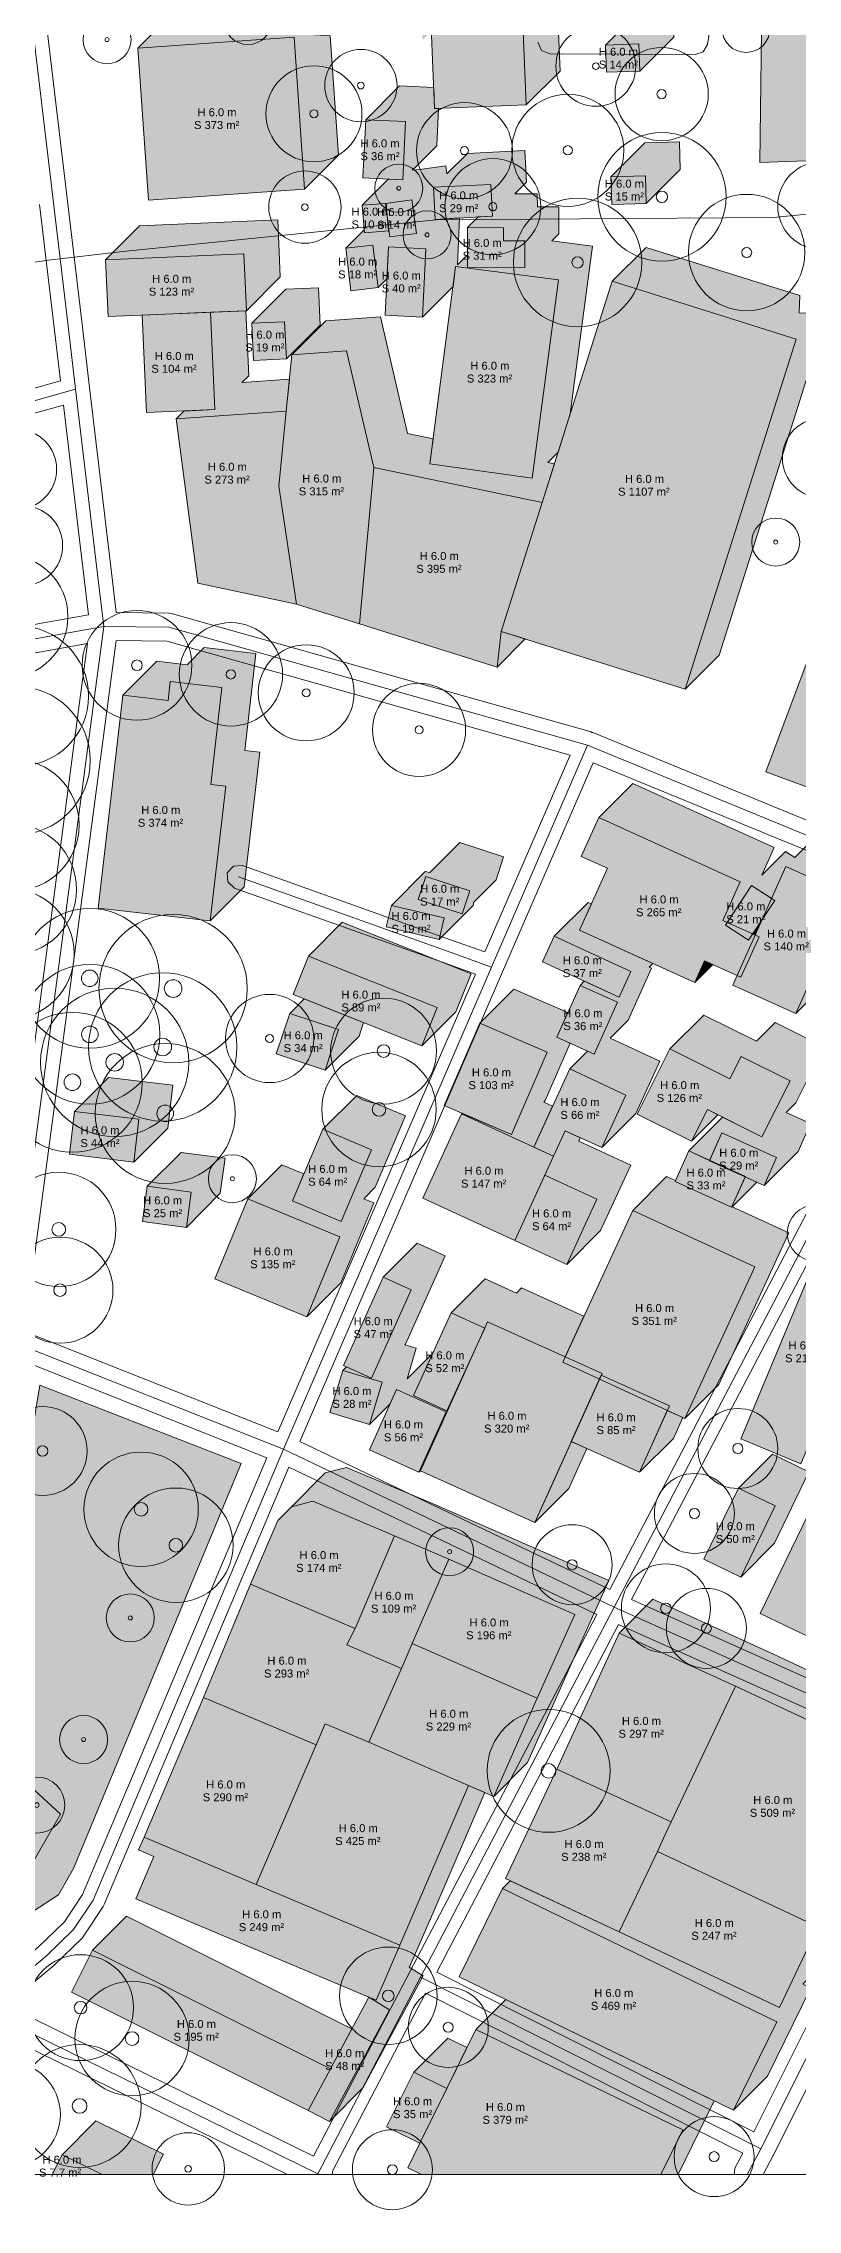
# Model space of a CAD drawing. Header units: metres. Extents: x -4 to 969, y -5 to 964.
# Drawn here: x 506.8 to 601.1, y -4.4 to 266.4 of the extents above; entities that cross this region are included whole.
import ezdxf

# ---------------------------------------------------------------- set-up
doc = ezdxf.new("R2010")
doc.units = ezdxf.units.M
doc.header["$MEASUREMENT"] = 0
for name, color, linetype, lineweight, true_color in [('TPX_BUILDING_AREAS_TEXT', 7, 'CONTINUOUS', 0, 0x000000), ('TPX_BUILDING_HEIGHTS_TEXT', 7, 'CONTINUOUS', 0, 0x000000), ('TPX_BUILDINGS', 7, 'CONTINUOUS', 0, 0x000000), ('TPX_BUILDINGS_HATCH', 7, 'CONTINUOUS', 0, 0xf0f0f0), ('TPX_BUILDINGS_SHADOWS_HATCH', 7, 'CONTINUOUS', 0, 0x000000), ('TPX_BUILDINGS_SHADOWS_OUTLINES', 7, 'CONTINUOUS', 0, 0x000000), ('TPX_CONTOUR_LINES_5M', 7, 'CONTINUOUS', 0, 0x969696), ('TPX_FRAME_PROJECT', 7, 'CONTINUOUS', 0, 0x000000), ('TPX_ROADS_AXES', 7, 'CONTINUOUS', 0, 0x323232), ('TPX_ROADS_CONTOURS', 7, 'CONTINUOUS', 0, 0x646464), ('TPX_VEGETATION_GREEN_SPACES', 7, 'CONTINUOUS', 0, 0x58ba48), ('TPX_VEGETATION_GREEN_SPACES_HATCH', 7, 'CONTINUOUS', 0, 0x58ba48), ('TPX_VEGETATION_TREES_INDIVIDUAL', 7, 'CONTINUOUS', 0, 0x136734), ('TPX_WATERWAYS', 7, 'CONTINUOUS', 0, 0x7aafdf)]:
    doc.layers.add(name, color=color, linetype=linetype, lineweight=lineweight, true_color=true_color)
doc.styles.add('TPX_TEXTE', font='arial.ttf')

# ---------------------------------------------------------------- blocks, each defined once
blk = doc.blocks.new('TREETR007_CR080')
at = {"layer": 'TPX_VEGETATION_TREES_INDIVIDUAL'}
for radius in [8.03, 0.708]:
    blk.add_circle((0, 0, 0.04), radius, dxfattribs=at)
blk = doc.blocks.new('TREETR011_CR093')
at = {"layer": 'TPX_VEGETATION_TREES_INDIVIDUAL'}
for radius in [9.27, 1.1]:
    blk.add_circle((0, 0, 0.04), radius, dxfattribs=at)
blk = doc.blocks.new('TREETR010_CR082')
at = {"layer": 'TPX_VEGETATION_TREES_INDIVIDUAL'}
for radius in [8.21, 0.978]:
    blk.add_circle((0, 0, 0.04), radius, dxfattribs=at)
blk = doc.blocks.new('TREETR007_CR056')
at = {"layer": 'TPX_VEGETATION_TREES_INDIVIDUAL'}
for radius in [5.56, 0.662]:
    blk.add_circle((0, 0, 0.04), radius, dxfattribs=at)
blk = doc.blocks.new('TREETR003_CR030')
at = {"layer": 'TPX_VEGETATION_TREES_INDIVIDUAL'}
for radius in [3, 0.25]:
    blk.add_circle((0, 0, 0.04), radius, dxfattribs=at)
blk = doc.blocks.new('TREETR006_CR058')
at = {"layer": 'TPX_VEGETATION_TREES_INDIVIDUAL'}
for radius in [5.83, 0.583]:
    blk.add_circle((0, 0, 0.04), radius, dxfattribs=at)
blk = doc.blocks.new('TREETR005_CR060')
at = {"layer": 'TPX_VEGETATION_TREES_INDIVIDUAL'}
for radius in [6, 0.5]:
    blk.add_circle((0, 0, 0.04), radius, dxfattribs=at)
blk = doc.blocks.new('TREETR006_CR073')
at = {"layer": 'TPX_VEGETATION_TREES_INDIVIDUAL'}
for radius in [7.28, 0.625]:
    blk.add_circle((0, 0, 0.04), radius, dxfattribs=at)
blk = doc.blocks.new('TREETR007_CR061')
at = {"layer": 'TPX_VEGETATION_TREES_INDIVIDUAL'}
for radius in [6.09, 0.725]:
    blk.add_circle((0, 0, 0.04), radius, dxfattribs=at)
blk = doc.blocks.new('TREETR003_CR035')
at = {"layer": 'TPX_VEGETATION_TREES_INDIVIDUAL'}
for radius in [3.5, 0.292]:
    blk.add_circle((0, 0, 0.04), radius, dxfattribs=at)
blk = doc.blocks.new('TREETR006_CR050')
at = {"layer": 'TPX_VEGETATION_TREES_INDIVIDUAL'}
for radius in [5, 0.625]:
    blk.add_circle((0, 0, 0.04), radius, dxfattribs=at)
blk = doc.blocks.new('TREETR005_CR058')
at = {"layer": 'TPX_VEGETATION_TREES_INDIVIDUAL'}
for radius in [5.82, 0.5]:
    blk.add_circle((0, 0, 0.04), radius, dxfattribs=at)
blk = doc.blocks.new('TREETR008_CR066')
at = {"layer": 'TPX_VEGETATION_TREES_INDIVIDUAL'}
for radius in [6.62, 0.788]:
    blk.add_circle((0, 0, 0.04), radius, dxfattribs=at)
blk = doc.blocks.new('TREETR006_CR070')
at = {"layer": 'TPX_VEGETATION_TREES_INDIVIDUAL'}
for radius in [7, 0.583]:
    blk.add_circle((0, 0, 0.04), radius, dxfattribs=at)
blk = doc.blocks.new('TREETR006_CR065')
at = {"layer": 'TPX_VEGETATION_TREES_INDIVIDUAL'}
for radius in [6.46, 0.583]:
    blk.add_circle((0, 0, 0.04), radius, dxfattribs=at)
blk = doc.blocks.new('TREETR007_CR069')
at = {"layer": 'TPX_VEGETATION_TREES_INDIVIDUAL'}
for radius in [6.86, 0.667]:
    blk.add_circle((0, 0, 0.04), radius, dxfattribs=at)
blk = doc.blocks.new('TREETR009_CR077')
at = {"layer": 'TPX_VEGETATION_TREES_INDIVIDUAL'}
for radius in [7.68, 0.914]:
    blk.add_circle((0, 0, 0.04), radius, dxfattribs=at)
blk = doc.blocks.new('TREETR010_CR087')
at = {"layer": 'TPX_VEGETATION_TREES_INDIVIDUAL'}
for radius in [8.74, 1.04]:
    blk.add_circle((0, 0, 0.04), radius, dxfattribs=at)
blk = doc.blocks.new('TREETR009_CR072')
at = {"layer": 'TPX_VEGETATION_TREES_INDIVIDUAL'}
for radius in [7.15, 0.851]:
    blk.add_circle((0, 0, 0.04), radius, dxfattribs=at)
blk = doc.blocks.new('TREETR005_CR055')
at = {"layer": 'TPX_VEGETATION_TREES_INDIVIDUAL'}
for radius in [5.51, 0.5]:
    blk.add_circle((0, 0, 0.04), radius, dxfattribs=at)
blk = doc.blocks.new('TREETR004_CR050')
at = {"layer": 'TPX_VEGETATION_TREES_INDIVIDUAL'}
for radius in [5, 0.417]:
    blk.add_circle((0, 0, 0.04), radius, dxfattribs=at)
blk = doc.blocks.new('TREETR004_CR045')
at = {"layer": 'TPX_VEGETATION_TREES_INDIVIDUAL'}
for radius in [4.52, 0.417]:
    blk.add_circle((0, 0, 0.04), radius, dxfattribs=at)

msp = doc.modelspace()

# ---------------------------------------------------------------- hatches: boundary and pattern name
at = {"layer": 'TPX_BUILDINGS_HATCH'}
for points in [[(566.34, 279.06), (554.91, 278.6), (555.74, 258.2), (567.19, 258.66), (566.34, 279.06)], [(596.68, 274.5), (596.4, 251.47), (661.14, 253.81), (664.6, 269.56), (625.21, 272.93), (596.68, 274.5)], [(538.18, 267.13), (518.65, 265.77), (519.97, 246.77), (539.5, 248.13), (538.18, 267.13)], [(581.27, 266.28), (577.1, 266.12), (577.23, 262.75), (581.4, 262.89), (581.27, 266.28)], [(547.13, 256.81), (546.79, 249.54), (551.77, 249.31), (552.11, 256.58), (547.13, 256.81)], [(582.1, 249.81), (577.79, 249.68), (577.9, 246.23), (582.21, 246.36), (582.1, 249.81)], [(552.91, 246.8), (549.59, 246.35), (550.16, 242.16), (553.48, 242.61), (552.91, 246.8)], [(562.78, 248.73), (555.6, 248.37), (555.82, 244.36), (563, 244.77), (562.78, 248.73)], [(549.7, 246.36), (546.7, 246.13), (546.97, 242.69), (549.97, 242.92), (549.7, 246.36)], [(548.03, 241.14), (544.65, 240.75), (545.29, 235.41), (548.71, 235.86), (548.03, 241.14)], [(559.85, 243.33), (559.84, 238.32), (567.01, 238.33), (567.02, 241.69), (564.34, 241.68), (564.34, 243.32), (559.85, 243.33)], [(531.91, 240.05), (514.61, 239.31), (514.92, 232.22), (532.22, 232.95), (531.91, 240.05)], [(549.97, 240.92), (549.55, 232.37), (554.24, 232.15), (554.65, 240.7), (549.97, 240.92)], [(558.38, 238.48), (555.14, 213.8), (567.96, 212.03), (571.22, 236.79), (558.38, 238.48)], [(569.2, 208.99), (564.08, 192.86), (587.07, 185.65), (600.96, 229.41), (577.96, 236.62), (569.2, 208.99)], [(527.74, 232.76), (519.21, 232.4), (519.74, 220.21), (528.27, 220.58), (527.74, 232.76)], [(537, 231.57), (532.89, 231.37), (533.12, 226.72), (537.22, 226.92), (537, 231.57)], [(537.21, 220.4), (536.29, 211.01), (538.5, 196.27), (546.34, 193.8), (548.13, 213.37), (544.75, 227.95), (537.92, 227.43), (537.21, 220.4)], [(537.21, 220.4), (523.42, 219.44), (526.15, 198.89), (538.5, 196.27), (536.29, 211.01), (537.21, 220.4)], [(548.13, 213.37), (546.34, 193.8), (563.55, 188.39), (564.08, 192.86), (569.2, 208.99), (548.13, 213.37)], [(608.73, 206.24), (597.16, 175.31), (605.28, 172.32), (616.83, 203.26), (608.73, 206.24)], [(516.78, 184.9), (513.71, 158.29), (527.7, 156.68), (529.64, 173.52), (527.77, 173.74), (529.16, 185.85), (522.71, 186.59), (522.44, 184.24), (516.78, 184.9)], [(577.34, 163.26), (573.85, 155.52), (588.28, 149), (589.5, 151.71), (594.04, 149.65), (596.31, 154.7), (591.77, 156.74), (593.96, 161.59), (576.28, 169.59), (574.08, 164.73), (577.34, 163.26)], [(599.65, 163.48), (593.01, 148.65), (600.89, 145.12), (607.52, 159.95), (599.65, 163.48)], [(554.66, 162.23), (553.71, 159.36), (559.19, 157.57), (560.14, 160.45), (554.66, 162.23)], [(595.38, 161.13), (592.1, 156.17), (594.99, 154.26), (598.26, 159.23), (595.38, 161.13)], [(550.34, 158.63), (549.71, 155.94), (556.32, 154.38), (556.95, 157.07), (550.34, 158.63)], [(570.69, 154.76), (569.22, 151.56), (578.81, 147.16), (580.28, 150.35), (570.69, 154.76)], [(539.97, 152.27), (538.06, 147.49), (554.17, 141.07), (556.07, 145.85), (539.97, 152.27)], [(573.94, 148.63), (571.03, 142.14), (575.7, 140.04), (578.61, 146.53), (573.94, 148.63)], [(537.64, 145.13), (535.96, 140.07), (542.06, 138.04), (543.74, 143.11), (537.64, 145.13)], [(561.42, 143.92), (556.94, 133.6), (565.34, 130), (569.83, 140.3), (561.42, 143.92)], [(572.64, 138.18), (568.15, 128.42), (570.61, 127.28), (572.08, 130.46), (576.64, 128.36), (579.67, 134.92), (572.64, 138.18)], [(585.17, 140.68), (581.06, 132.53), (587.86, 129.14), (589.85, 133.1), (596.65, 129.71), (600.18, 136.7), (594.08, 139.73), (592.67, 136.94), (585.17, 140.68)], [(510.75, 132.88), (510.1, 127.53), (518.14, 126.55), (518.79, 131.9), (510.75, 132.88)], [(541.78, 130.64), (537.99, 121.71), (544.06, 119.14), (547.84, 128.07), (541.78, 130.64)], [(559.13, 132.58), (554.28, 122.05), (565.76, 116.75), (570.61, 127.28), (559.13, 132.58)], [(591.66, 130.19), (590.1, 126.69), (596.94, 123.63), (598.5, 127.13), (591.66, 130.19)], [(587.52, 127.94), (585.8, 124.12), (592.88, 120.92), (594.6, 124.74), (587.52, 127.94)], [(569.51, 124.9), (565.76, 116.75), (572.26, 113.75), (576.03, 121.9), (569.51, 124.9)], [(519.83, 123.52), (519.24, 119.13), (524.72, 118.39), (525.31, 122.8), (519.83, 123.52)], [(532.4, 121.96), (528.27, 111.97), (539.78, 107.2), (543.91, 117.2), (532.4, 121.96)], [(580.51, 120.5), (571.77, 101.54), (587.03, 94.5), (595.77, 113.46), (580.51, 120.5)], [(604.4, 116.82), (594.02, 91.95), (601.53, 88.85), (611.91, 113.72), (604.4, 116.82)], [(549.32, 112.18), (544.35, 101.12), (547.86, 99.54), (552.83, 110.6), (549.32, 112.18)], [(557.83, 107.7), (553.1, 97.37), (557.27, 95.46), (562.01, 105.79), (557.83, 107.7)], [(562.37, 106.57), (553.98, 87.96), (568.29, 81.51), (576.68, 100.12), (562.37, 106.57)], [(544.29, 100.5), (542.67, 95.23), (547.62, 93.75), (549.2, 99.03), (544.29, 100.5)], [(550.98, 98.13), (547.59, 90.57), (553.79, 87.78), (557.19, 95.34), (550.98, 98.13)], [(576.57, 99.93), (572.83, 91.61), (581.36, 87.78), (585.1, 96.09), (576.57, 99.93)], [(606.87, 91.61), (596.43, 70.11), (619.38, 59.11), (629.82, 80.61), (606.87, 91.61)], [(536.16, 81.77), (532.75, 73.79), (545.81, 68.27), (550.75, 79.83), (540.51, 84.15), (537.84, 83.48), (536.16, 81.77)], [(593.73, 85.81), (589.42, 76.9), (594.01, 74.68), (598.31, 83.59), (593.73, 85.81)], [(545.81, 68.27), (544.78, 66.21), (551.59, 63.26), (552.96, 66.37), (557.53, 76.9), (550.75, 79.83), (545.81, 68.27)], [(557.53, 76.9), (552.96, 66.37), (568.58, 59.54), (573.27, 70.02), (557.53, 76.9)], [(532.75, 73.79), (526.84, 59.65), (540.94, 53.71), (542.07, 56.36), (547.52, 54.06), (551.59, 63.26), (544.78, 66.21), (545.81, 68.27), (532.75, 73.79)], [(578.8, 67.69), (571.03, 50.68), (585.31, 44.09), (593.35, 61.06), (578.8, 67.69)], [(551.59, 63.26), (547.52, 54.06), (559.97, 48.63), (563.14, 47.24), (568.58, 59.54), (552.96, 66.37), (551.59, 63.26)], [(526.84, 59.65), (519.42, 42.19), (533.45, 36.28), (540.94, 53.71), (526.84, 59.65)], [(584.57, 42.49), (583.63, 40.4), (603.66, 30.95), (613.57, 51.6), (593.35, 61.06), (585.31, 44.09), (584.57, 42.49)], [(540.94, 53.71), (533.45, 36.28), (551.42, 28.69), (559.97, 48.63), (547.52, 54.06), (542.07, 56.36), (540.94, 53.71)], [(571.03, 50.68), (564.61, 36.99), (578.81, 30.35), (583.63, 40.4), (584.57, 42.49), (585.31, 44.09), (571.03, 50.68)], [(520.64, 39.78), (518.38, 34.47), (547.53, 22.19), (548.43, 21.81), (551.42, 28.69), (533.45, 36.28), (519.42, 42.19), (518.74, 40.58), (520.64, 39.78)], [(583.63, 40.4), (578.81, 30.35), (598.85, 20.89), (603.66, 30.95), (583.63, 40.4)], [(564.23, 35.74), (558.81, 24.71), (593.12, 8.06), (598.54, 19.09), (564.23, 35.74)], [(513, 28.06), (510.34, 22.81), (539.96, 8.03), (542.74, 13.22), (513, 28.06)], [(542.74, 13.22), (539.96, 8.03), (542.59, 6.64), (550.09, 20.61), (547.53, 22.19), (542.74, 13.22)], [(553.91, 3.92), (552.39, 0.83), (554.09, 0), (584.02, 0), (586.76, 5.58), (560.89, 18.13), (557.27, 10.77), (553.91, 3.92)], [(553.17, 12.8), (549.74, 5.98), (553.91, 3.92), (557.27, 10.77), (553.17, 12.8)], [(509.17, 2.47), (507.94, 0), (514.19, 0), (509.17, 2.47)]]:
    msp.add_hatch(color=256, dxfattribs=at).paths.add_polyline_path(points)
at = {"layer": 'TPX_BUILDINGS_SHADOWS_HATCH'}
h = msp.add_hatch(color=256, dxfattribs=at)
h.paths.add_polyline_path([(523.92, 303.84), (519.68, 299.6), (525.11, 299.55), (525.05, 292.83), (526.69, 294.48), (526.71, 300.69), (551.68, 300.63), (551.64, 286.04), (547.07, 286.05), (546.36, 285.34), (545.08, 285.41), (540.84, 281.17), (545.92, 280.89), (546.14, 285.12), (555.11, 284.66), (554.2, 266.74), (555.35, 267.89), (554.91, 278.6), (566.34, 279.06), (567.19, 258.66), (571.43, 262.9), (570.58, 283.3), (567.78, 283.19), (568.05, 283.46), (568.05, 285.14), (570.78, 287.87), (571.26, 298.08), (566.7, 298.33), (567.22, 298.85), (566.94, 305.67), (561.37, 305.45), (557.12, 301.21), (562.7, 301.43), (562.98, 294.61), (557.57, 294.38), (557.54, 294.35), (567.02, 293.84), (566.54, 283.63), (557.05, 284.2), (557.28, 289.01), (554.73, 289.14), (555.88, 290.28), (555.93, 304.87), (530.96, 304.93), (529.35, 303.32), (529.35, 303.79), (523.92, 303.84)])
h.paths.add_polyline_path([(555.58, 282.41), (563.8, 282.44), (563.81, 279.22), (555.59, 279.2), (555.58, 282.41)], flags=16)
for points in [[(517.72, 284.05), (513.48, 279.81), (529.37, 280.46), (529.85, 268.93), (521.47, 268.58), (518.65, 265.77), (538.18, 267.13), (539.5, 248.13), (543.74, 252.38), (542.7, 267.32), (540.15, 267.45), (540.34, 271.22), (531.53, 270.61), (532.07, 271.15), (531.86, 271.15), (531.71, 279.53), (535.9, 279.61), (536.04, 271.22), (540.28, 275.47), (540.14, 283.85), (535.96, 283.77), (533.74, 281.55), (533.61, 284.7), (517.72, 284.05)], [(578.89, 280.47), (574.65, 276.23), (583.9, 276.08), (583.77, 268.02), (579.07, 268.1), (577.1, 266.12), (581.27, 266.28), (581.4, 262.89), (585.64, 267.13), (585.54, 269.79), (588.02, 272.26), (588.15, 280.32), (578.89, 280.47)], [(582.03, 253.92), (577.79, 249.68), (582.1, 249.81), (582.21, 246.36), (586.46, 250.61), (586.35, 254.06), (582.03, 253.92)], [(518.85, 243.55), (514.61, 239.31), (531.91, 240.05), (532.22, 232.95), (536.46, 237.19), (536.15, 244.29), (518.85, 243.55)], [(582.2, 240.86), (577.96, 236.62), (600.96, 229.41), (587.07, 185.65), (591.31, 189.89), (604.84, 232.5), (601.31, 232.67), (601.42, 234.84), (582.2, 240.86)], [(537.13, 235.62), (532.89, 231.37), (537, 231.57), (537.22, 226.92), (541.46, 231.16), (541.24, 235.82), (537.13, 235.62)], [(524.39, 220.41), (523.42, 219.44), (537.21, 220.4), (537.61, 224.38), (531.65, 223.96), (532.51, 224.82), (532.16, 232.95), (527.74, 232.76), (528.27, 220.58), (524.39, 220.41)], [(519.21, 232.4), (519.21, 232.4), (526.73, 232.72), (519.21, 232.4)], [(564.08, 192.86), (563.55, 188.39), (567.08, 191.92), (564.08, 192.86)], [(521.02, 189.14), (516.78, 184.9), (522.44, 184.24), (522.71, 186.59), (529.16, 185.85), (527.77, 173.74), (529.64, 173.52), (527.7, 156.68), (531.94, 160.93), (533.88, 177.76), (532.02, 177.98), (533.41, 190.09), (526.95, 190.84), (524.81, 188.7), (521.02, 189.14)], [(580.52, 173.84), (576.28, 169.59), (593.96, 161.59), (591.77, 156.74), (592.32, 156.5), (595.38, 161.13), (597.86, 159.49), (599.65, 163.48), (607.52, 159.95), (600.89, 145.12), (605.13, 149.37), (611.77, 164.19), (603.89, 167.72), (600.78, 164.61), (599.62, 165.37), (596.66, 162.42), (598.2, 165.84), (580.52, 173.84)], [(574.93, 159), (570.69, 154.76), (580.28, 150.35), (578.81, 147.16), (574.46, 149.16), (573.94, 148.63), (578.61, 146.53), (575.7, 140.04), (574.88, 140.41), (572.64, 138.18), (579.67, 134.92), (576.64, 128.36), (580.89, 132.6), (583.91, 139.17), (577.7, 142.04), (579.94, 144.29), (582.85, 150.78), (582.56, 150.91), (583.03, 151.38), (573.85, 155.52), (575.34, 158.82), (574.93, 159)], [(544.21, 156.52), (539.97, 152.27), (556.07, 145.85), (554.17, 141.07), (558.41, 145.31), (560.32, 150.09), (544.21, 156.52)], [(595.56, 155.13), (595.51, 155.06), (595.82, 154.92), (596.66, 156.8), (595.56, 155.13)], [(589.5, 151.71), (588.28, 149), (590.52, 151.24), (589.5, 151.71)], [(539.45, 146.94), (537.64, 145.13), (543.74, 143.11), (542.06, 138.04), (546.3, 142.28), (546.86, 143.98), (539.45, 146.94)], [(559.19, 132.63), (559.13, 132.58), (570.6, 127.29), (568.15, 128.42), (570.5, 133.53), (569.39, 134.05), (569.58, 134.24), (572.7, 141.39), (571.03, 142.14), (572.42, 145.26), (565.66, 148.16), (561.42, 143.92), (569.83, 140.3), (565.34, 130), (559.19, 132.63)], [(589.42, 144.92), (585.17, 140.68), (592.67, 136.94), (594.08, 139.73), (600.18, 136.7), (596.65, 129.71), (591.74, 132.15), (587.52, 127.94), (590.13, 126.76), (591.66, 130.19), (598.5, 127.13), (596.94, 123.63), (601.18, 127.87), (602.75, 131.37), (599.68, 132.74), (600.89, 133.95), (604.42, 140.94), (598.32, 143.97), (595.99, 141.64), (589.42, 144.92)], [(514.99, 137.13), (510.75, 132.88), (518.79, 131.9), (518.14, 126.55), (522.38, 130.79), (523.03, 136.14), (514.99, 137.13)], [(536.64, 126.21), (532.4, 121.96), (543.91, 117.2), (539.78, 107.2), (544.02, 111.44), (548.15, 121.44), (546.88, 121.97), (548.3, 123.39), (552.09, 132.31), (546.02, 134.88), (541.78, 130.64), (547.84, 128.07), (544.06, 119.14), (537.99, 121.71), (539.41, 125.06), (536.64, 126.21)], [(589.85, 133.1), (587.86, 129.14), (591.16, 132.44), (589.85, 133.1)], [(569.52, 124.9), (569.51, 124.9), (576.03, 121.9), (572.26, 113.75), (576.5, 117.99), (580.27, 126.14), (573.76, 129.14), (573.96, 129.59), (572.08, 130.46), (570.61, 127.28), (569.52, 124.9)], [(524.08, 127.76), (519.83, 123.52), (525.31, 122.8), (524.72, 118.39), (528.96, 122.64), (529.55, 127.04), (524.08, 127.76)], [(584.75, 124.74), (580.51, 120.5), (595.77, 113.46), (587.03, 94.5), (591.28, 98.74), (600.02, 117.71), (592.93, 120.97), (596.01, 124.04), (594.58, 124.69), (592.88, 120.92), (585.8, 124.12), (585.85, 124.23), (584.75, 124.74)], [(544.73, 100.95), (544.29, 100.5), (549.2, 99.03), (547.62, 93.75), (550.15, 96.29), (550.98, 98.13), (557.19, 95.34), (553.79, 87.78), (553.99, 87.97), (562.37, 106.57), (572.07, 102.19), (574.42, 107.29), (566.61, 110.81), (565.97, 110.17), (562.08, 111.95), (557.83, 107.7), (562.01, 105.79), (557.27, 95.46), (553.1, 97.37), (555.36, 102.31), (555.23, 102.37), (552.3, 99.45), (553.44, 103.28), (552.02, 103.7), (552.1, 103.78), (557.07, 114.84), (553.57, 116.42), (549.32, 112.18), (552.83, 110.6), (547.86, 99.54), (544.73, 100.95)], [(583.66, 92.89), (581.36, 87.78), (585.6, 92.02), (586.77, 94.62), (584.84, 95.51), (583.66, 92.89)], [(570.6, 86.62), (568.29, 81.51), (572.53, 85.75), (574.78, 90.74), (572.84, 91.61), (570.6, 86.62)], [(597.97, 90.05), (593.73, 85.81), (598.31, 83.59), (594.01, 74.68), (598.25, 78.92), (602.55, 87.83), (597.97, 90.05)], [(542.08, 87.72), (537.84, 83.48), (540.51, 84.15), (550.75, 79.83), (557.53, 76.9), (573.27, 70.02), (568.58, 59.54), (563.14, 47.24), (567.38, 51.49), (572.82, 63.79), (577.51, 74.26), (561.77, 81.14), (554.99, 84.07), (544.75, 88.39), (542.08, 87.72)], [(565.21, 36.71), (564.23, 35.74), (598.54, 19.09), (593.12, 8.06), (597.37, 12.3), (602.78, 23.33), (601.77, 23.82), (603.09, 25.14), (607.9, 35.19), (617.81, 55.84), (597.59, 65.31), (583.04, 71.93), (578.8, 67.69), (593.35, 61.06), (613.57, 51.6), (603.66, 30.95), (598.85, 20.89), (578.81, 30.35), (565.21, 36.71)], [(545.3, 11.69), (542.59, 6.64), (546.83, 10.88), (554.33, 24.86), (552.56, 25.94), (552.67, 26.06), (555.66, 32.93), (562.01, 47.74), (559.97, 48.63), (551.42, 28.69), (548.43, 21.81), (547.53, 22.19), (550.09, 20.61), (545.3, 11.69)], [(517.24, 32.3), (513, 28.06), (542.74, 13.22), (545.42, 18.24), (517.24, 32.3)], [(564.64, 21.88), (560.89, 18.13), (586.76, 5.58), (584.02, 0), (586.18, 0), (590.71, 9.23), (564.64, 21.88)], [(557.42, 17.05), (553.17, 12.8), (557.27, 10.77), (559.78, 15.87), (557.42, 17.05)], [(513.41, 6.72), (509.17, 2.47), (514.19, 0), (520.57, 0), (521.84, 2.56), (513.41, 6.72)]]:
    msp.add_hatch(color=256, dxfattribs=at).paths.add_polyline_path(points)
h = msp.add_hatch(color=256, dxfattribs=at)
h.paths.add_polyline_path([(542.16, 231.67), (537.92, 227.43), (544.75, 227.95), (548.13, 213.37), (569.2, 208.99), (570.72, 213.8), (569.9, 213.97), (571.18, 215.25), (572.7, 220.05), (575.47, 241.03), (570.39, 241.7), (571.26, 242.57), (571.26, 245.93), (568.59, 245.92), (568.58, 247.56), (565.79, 247.56), (567.24, 249.01), (567.02, 252.97), (559.84, 252.61), (557.28, 250.05), (557.15, 251.04), (553.88, 250.6), (553, 250.53), (556.02, 253.55), (556.23, 258.22), (555.74, 258.2), (555.64, 260.86), (551.37, 261.06), (547.13, 256.81), (552.11, 256.58), (551.77, 249.31), (549.96, 249.39), (546.7, 246.13), (549.64, 246.36), (552.91, 246.8), (553.48, 242.61), (550.16, 242.16), (549.85, 244.41), (549.97, 242.92), (546.97, 242.69), (546.94, 243.05), (544.65, 240.75), (548.03, 241.14), (548.71, 235.86), (549.77, 236.93), (549.97, 240.92), (554.65, 240.7), (554.24, 232.15), (558.05, 235.96), (558.38, 238.48), (571.22, 236.79), (567.96, 212.03), (555.14, 213.8), (555.55, 216.95), (552.37, 217.61), (548.99, 232.19), (542.16, 231.67)])
h.paths.add_polyline_path([(555.6, 248.37), (562.78, 248.73), (563, 244.77), (561.19, 244.67), (559.85, 243.33), (564.34, 243.32), (564.34, 241.68), (567.02, 241.69), (567.01, 238.33), (559.84, 238.32), (559.84, 239.94), (558.59, 238.69), (558.88, 244.54), (555.82, 244.36), (555.6, 248.37)], flags=16)
h = msp.add_hatch(color=256, dxfattribs=at)
h.paths.add_polyline_path([(554.58, 162.87), (550.34, 158.63), (556.95, 157.07), (556.32, 154.38), (560.56, 158.62), (560.66, 159.04), (563.44, 161.81), (564.38, 164.69), (558.9, 166.48), (555.16, 162.73), (554.58, 162.87)])
h.paths.add_polyline_path([(553.71, 159.36), (554.66, 162.23), (560.14, 160.45), (559.19, 157.57), (553.71, 159.36)], flags=16)
at = {"layer": 'TPX_VEGETATION_GREEN_SPACES_HATCH'}
msp.add_hatch(color=256, dxfattribs=at).paths.add_polyline_path([(497.12, 42.59), (496.75, 37.87), (497.12, 35.09), (498.65, 33.13), (500.57, 32.26), (503.2, 32.12), (505.52, 32.89), (508.71, 34.98), (510.62, 38.27), (531.57, 88.88), (506.41, 98.65), (497.12, 42.59)])

# ---------------------------------------------------------------- linework, layer by layer
at = {"layer": 'TPX_BUILDINGS', "elevation": 0.04}
for points in [[(566.34, 279.06), (554.91, 278.6), (555.74, 258.2), (567.19, 258.66)], [(596.68, 274.5), (596.4, 251.47), (661.14, 253.81), (664.6, 269.56), (625.21, 272.93)], [(538.18, 267.13), (518.65, 265.77), (519.97, 246.77), (539.5, 248.13)], [(581.27, 266.28), (577.1, 266.12), (577.23, 262.75), (581.4, 262.89)], [(547.13, 256.81), (546.79, 249.54), (551.77, 249.31), (552.11, 256.58)], [(582.1, 249.81), (577.79, 249.68), (577.9, 246.23), (582.21, 246.36)], [(552.91, 246.8), (549.59, 246.35), (550.16, 242.16), (553.48, 242.61)], [(562.78, 248.73), (555.6, 248.37), (555.82, 244.36), (563, 244.77)], [(549.7, 246.36), (546.7, 246.13), (546.97, 242.69), (549.97, 242.92)], [(548.03, 241.14), (544.65, 240.75), (545.29, 235.41), (548.71, 235.86)], [(559.85, 243.33), (559.84, 238.32), (567.01, 238.33), (567.02, 241.69), (564.34, 241.68), (564.34, 243.32)], [(531.91, 240.05), (514.61, 239.31), (514.92, 232.22), (532.22, 232.95)], [(549.97, 240.92), (549.55, 232.37), (554.24, 232.15), (554.65, 240.7)], [(558.38, 238.48), (555.14, 213.8), (567.96, 212.03), (571.22, 236.79)], [(569.2, 208.99), (564.08, 192.86), (587.07, 185.65), (600.96, 229.41), (577.96, 236.62)], [(527.74, 232.76), (519.21, 232.4), (519.74, 220.21), (528.27, 220.58)], [(537, 231.57), (532.89, 231.37), (533.12, 226.72), (537.22, 226.92)], [(537.21, 220.4), (536.29, 211.01), (538.5, 196.27), (546.34, 193.8), (548.13, 213.37), (544.75, 227.95), (537.92, 227.43)], [(537.21, 220.4), (523.42, 219.44), (526.15, 198.89), (538.5, 196.27), (536.29, 211.01)], [(548.13, 213.37), (546.34, 193.8), (563.55, 188.39), (564.08, 192.86), (569.2, 208.99)], [(608.73, 206.24), (597.16, 175.31), (605.28, 172.32), (616.83, 203.26)], [(516.78, 184.9), (513.71, 158.29), (527.7, 156.68), (529.64, 173.52), (527.77, 173.74), (529.16, 185.85), (522.71, 186.59), (522.44, 184.24)], [(577.34, 163.26), (573.85, 155.52), (588.28, 149), (589.5, 151.71), (594.04, 149.65), (596.31, 154.7), (591.77, 156.74), (593.96, 161.59), (576.28, 169.59), (574.08, 164.73)], [(599.65, 163.48), (593.01, 148.65), (600.89, 145.12), (607.52, 159.95)], [(554.66, 162.23), (553.71, 159.36), (559.19, 157.57), (560.14, 160.45)], [(595.38, 161.13), (592.1, 156.17), (594.99, 154.26), (598.26, 159.23)], [(550.34, 158.63), (549.71, 155.94), (556.32, 154.38), (556.95, 157.07)], [(570.69, 154.76), (569.22, 151.56), (578.81, 147.16), (580.28, 150.35)], [(539.97, 152.27), (538.06, 147.49), (554.17, 141.07), (556.07, 145.85)], [(573.94, 148.63), (571.03, 142.14), (575.7, 140.04), (578.61, 146.53)], [(537.64, 145.13), (535.96, 140.07), (542.06, 138.04), (543.74, 143.11)], [(561.42, 143.92), (556.94, 133.6), (565.34, 130), (569.83, 140.3)], [(572.64, 138.18), (568.15, 128.42), (570.61, 127.28), (572.08, 130.46), (576.64, 128.36), (579.67, 134.92)], [(585.17, 140.68), (581.06, 132.53), (587.86, 129.14), (589.85, 133.1), (596.65, 129.71), (600.18, 136.7), (594.08, 139.73), (592.67, 136.94)], [(510.75, 132.88), (510.1, 127.53), (518.14, 126.55), (518.79, 131.9)], [(541.78, 130.64), (537.99, 121.71), (544.06, 119.14), (547.84, 128.07)], [(559.13, 132.58), (554.28, 122.05), (565.76, 116.75), (570.61, 127.28)], [(591.66, 130.19), (590.1, 126.69), (596.94, 123.63), (598.5, 127.13)], [(587.52, 127.94), (585.8, 124.12), (592.88, 120.92), (594.6, 124.74)], [(569.51, 124.9), (565.76, 116.75), (572.26, 113.75), (576.03, 121.9)], [(519.83, 123.52), (519.24, 119.13), (524.72, 118.39), (525.31, 122.8)], [(532.4, 121.96), (528.27, 111.97), (539.78, 107.2), (543.91, 117.2)], [(580.51, 120.5), (571.77, 101.54), (587.03, 94.5), (595.77, 113.46)], [(604.4, 116.82), (594.02, 91.95), (601.53, 88.85), (611.91, 113.72)], [(549.32, 112.18), (544.35, 101.12), (547.86, 99.54), (552.83, 110.6)], [(557.83, 107.7), (553.1, 97.37), (557.27, 95.46), (562.01, 105.79)], [(562.37, 106.57), (553.98, 87.96), (568.29, 81.51), (576.68, 100.12)], [(544.29, 100.5), (542.67, 95.23), (547.62, 93.75), (549.2, 99.03)], [(550.98, 98.13), (547.59, 90.57), (553.79, 87.78), (557.19, 95.34)], [(576.57, 99.93), (572.83, 91.61), (581.36, 87.78), (585.1, 96.09)], [(606.87, 91.61), (596.43, 70.11), (619.38, 59.11), (629.82, 80.61)], [(536.16, 81.77), (532.75, 73.79), (545.81, 68.27), (550.75, 79.83), (540.51, 84.15), (537.84, 83.48)], [(593.73, 85.81), (589.42, 76.9), (594.01, 74.68), (598.31, 83.59)], [(545.81, 68.27), (544.78, 66.21), (551.59, 63.26), (552.96, 66.37), (557.53, 76.9), (550.75, 79.83)], [(557.53, 76.9), (552.96, 66.37), (568.58, 59.54), (573.27, 70.02)], [(532.75, 73.79), (526.84, 59.65), (540.94, 53.71), (542.07, 56.36), (547.52, 54.06), (551.59, 63.26), (544.78, 66.21), (545.81, 68.27)], [(578.8, 67.69), (571.03, 50.68), (585.31, 44.09), (593.35, 61.06)], [(551.59, 63.26), (547.52, 54.06), (559.97, 48.63), (563.14, 47.24), (568.58, 59.54), (552.96, 66.37)], [(526.84, 59.65), (519.42, 42.19), (533.45, 36.28), (540.94, 53.71)], [(584.57, 42.49), (583.63, 40.4), (603.66, 30.95), (613.57, 51.6), (593.35, 61.06), (585.31, 44.09)], [(540.94, 53.71), (533.45, 36.28), (551.42, 28.69), (559.97, 48.63), (547.52, 54.06), (542.07, 56.36)], [(571.03, 50.68), (564.61, 36.99), (578.81, 30.35), (583.63, 40.4), (584.57, 42.49), (585.31, 44.09)], [(520.64, 39.78), (518.38, 34.47), (547.53, 22.19), (548.43, 21.81), (551.42, 28.69), (533.45, 36.28), (519.42, 42.19), (518.74, 40.58)], [(583.63, 40.4), (578.81, 30.35), (598.85, 20.89), (603.66, 30.95)], [(564.23, 35.74), (558.81, 24.71), (593.12, 8.06), (598.54, 19.09)], [(513, 28.06), (510.34, 22.81), (539.96, 8.03), (542.74, 13.22)], [(542.74, 13.22), (539.96, 8.03), (542.59, 6.64), (550.09, 20.61), (547.53, 22.19)], [(553.91, 3.92), (552.39, 0.83), (554.09, 0), (584.02, 0), (586.76, 5.58), (560.89, 18.13), (557.27, 10.77)], [(553.17, 12.8), (549.74, 5.98), (553.91, 3.92), (557.27, 10.77)], [(509.17, 2.47), (507.94, 0), (514.19, 0)]]:
    msp.add_lwpolyline(points, close=True, dxfattribs=at)
at = {"layer": 'TPX_BUILDINGS_SHADOWS_OUTLINES', "elevation": 0.04}
for points in [[(517.72, 284.05), (513.48, 279.81), (529.37, 280.46), (529.85, 268.93), (521.47, 268.58), (518.65, 265.77), (538.18, 267.13), (539.5, 248.13), (543.74, 252.38), (542.7, 267.32), (540.15, 267.45), (540.34, 271.22), (531.53, 270.61), (532.07, 271.15), (531.86, 271.15), (531.71, 279.53), (535.9, 279.61), (536.04, 271.22), (540.28, 275.47), (540.14, 283.85), (535.96, 283.77), (533.74, 281.55), (533.61, 284.7)], [(578.89, 280.47), (574.65, 276.23), (583.9, 276.08), (583.77, 268.02), (579.07, 268.1), (577.1, 266.12), (581.27, 266.28), (581.4, 262.89), (585.64, 267.13), (585.54, 269.79), (588.02, 272.26), (588.15, 280.32)], [(542.16, 231.67), (537.92, 227.43), (544.75, 227.95), (548.13, 213.37), (569.2, 208.99), (570.72, 213.8), (569.9, 213.97), (571.18, 215.25), (572.7, 220.05), (575.47, 241.03), (570.39, 241.7), (571.26, 242.57), (571.26, 245.93), (568.59, 245.92), (568.58, 247.56), (565.79, 247.56), (567.24, 249.01), (567.02, 252.97), (559.84, 252.61), (557.28, 250.05), (557.15, 251.04), (553.88, 250.6), (553, 250.53), (556.02, 253.55), (556.23, 258.22), (555.74, 258.2), (555.64, 260.86), (551.37, 261.06), (547.13, 256.81), (552.11, 256.58), (551.77, 249.31), (549.96, 249.39), (546.7, 246.13), (549.64, 246.36), (552.91, 246.8), (553.48, 242.61), (550.16, 242.16), (549.85, 244.41), (549.97, 242.92), (546.97, 242.69), (546.94, 243.05), (544.65, 240.75), (548.03, 241.14), (548.71, 235.86), (549.77, 236.93), (549.97, 240.92), (554.65, 240.7), (554.24, 232.15), (558.05, 235.96), (558.38, 238.48), (571.22, 236.79), (567.96, 212.03), (555.14, 213.8), (555.55, 216.95), (552.37, 217.61), (548.99, 232.19)], [(582.03, 253.92), (577.79, 249.68), (582.1, 249.81), (582.21, 246.36), (586.46, 250.61), (586.35, 254.06)], [(555.6, 248.37), (562.78, 248.73), (563, 244.77), (561.19, 244.67), (559.85, 243.33), (564.34, 243.32), (564.34, 241.68), (567.02, 241.69), (567.01, 238.33), (559.84, 238.32), (559.84, 239.94), (558.59, 238.69), (558.88, 244.54), (555.82, 244.36)], [(518.85, 243.55), (514.61, 239.31), (531.91, 240.05), (532.22, 232.95), (536.46, 237.19), (536.15, 244.29)], [(582.2, 240.86), (577.96, 236.62), (600.96, 229.41), (587.07, 185.65), (591.31, 189.89), (604.84, 232.5), (601.31, 232.67), (601.42, 234.84)], [(537.13, 235.62), (532.89, 231.37), (537, 231.57), (537.22, 226.92), (541.46, 231.16), (541.24, 235.82)], [(524.39, 220.41), (523.42, 219.44), (537.21, 220.4), (537.61, 224.38), (531.65, 223.96), (532.51, 224.82), (532.16, 232.95), (527.74, 232.76), (528.27, 220.58)], [(519.21, 232.4), (519.21, 232.4), (526.73, 232.72)], [(564.08, 192.86), (563.55, 188.39), (567.08, 191.92)], [(521.02, 189.14), (516.78, 184.9), (522.44, 184.24), (522.71, 186.59), (529.16, 185.85), (527.77, 173.74), (529.64, 173.52), (527.7, 156.68), (531.94, 160.93), (533.88, 177.76), (532.02, 177.98), (533.41, 190.09), (526.95, 190.84), (524.81, 188.7)], [(580.52, 173.84), (576.28, 169.59), (593.96, 161.59), (591.77, 156.74), (592.32, 156.5), (595.38, 161.13), (597.86, 159.49), (599.65, 163.48), (607.52, 159.95), (600.89, 145.12), (605.13, 149.37), (611.77, 164.19), (603.89, 167.72), (600.78, 164.61), (599.62, 165.37), (596.66, 162.42), (598.2, 165.84)], [(554.58, 162.87), (550.34, 158.63), (556.95, 157.07), (556.32, 154.38), (560.56, 158.62), (560.66, 159.04), (563.44, 161.81), (564.38, 164.69), (558.9, 166.48), (555.16, 162.73)], [(553.71, 159.36), (554.66, 162.23), (560.14, 160.45), (559.19, 157.57)], [(574.93, 159), (570.69, 154.76), (580.28, 150.35), (578.81, 147.16), (574.46, 149.16), (573.94, 148.63), (578.61, 146.53), (575.7, 140.04), (574.88, 140.41), (572.64, 138.18), (579.67, 134.92), (576.64, 128.36), (580.89, 132.6), (583.91, 139.17), (577.7, 142.04), (579.94, 144.29), (582.85, 150.78), (582.56, 150.91), (583.03, 151.38), (573.85, 155.52), (575.34, 158.82)], [(544.21, 156.52), (539.97, 152.27), (556.07, 145.85), (554.17, 141.07), (558.41, 145.31), (560.32, 150.09)], [(595.56, 155.13), (595.51, 155.06), (595.82, 154.92), (596.66, 156.8)], [(589.5, 151.71), (588.28, 149), (590.52, 151.24)], [(539.45, 146.94), (537.64, 145.13), (543.74, 143.11), (542.06, 138.04), (546.3, 142.28), (546.86, 143.98)], [(559.19, 132.63), (559.13, 132.58), (570.6, 127.29), (568.15, 128.42), (570.5, 133.53), (569.39, 134.05), (569.58, 134.24), (572.7, 141.39), (571.03, 142.14), (572.42, 145.26), (565.66, 148.16), (561.42, 143.92), (569.83, 140.3), (565.34, 130)], [(589.42, 144.92), (585.17, 140.68), (592.67, 136.94), (594.08, 139.73), (600.18, 136.7), (596.65, 129.71), (591.74, 132.15), (587.52, 127.94), (590.13, 126.76), (591.66, 130.19), (598.5, 127.13), (596.94, 123.63), (601.18, 127.87), (602.75, 131.37), (599.68, 132.74), (600.89, 133.95), (604.42, 140.94), (598.32, 143.97), (595.99, 141.64)], [(514.99, 137.13), (510.75, 132.88), (518.79, 131.9), (518.14, 126.55), (522.38, 130.79), (523.03, 136.14)], [(536.64, 126.21), (532.4, 121.96), (543.91, 117.2), (539.78, 107.2), (544.02, 111.44), (548.15, 121.44), (546.88, 121.97), (548.3, 123.39), (552.09, 132.31), (546.02, 134.88), (541.78, 130.64), (547.84, 128.07), (544.06, 119.14), (537.99, 121.71), (539.41, 125.06)], [(589.85, 133.1), (587.86, 129.14), (591.16, 132.44)], [(569.52, 124.9), (569.51, 124.9), (576.03, 121.9), (572.26, 113.75), (576.5, 117.99), (580.27, 126.14), (573.76, 129.14), (573.96, 129.59), (572.08, 130.46), (570.61, 127.28)], [(524.08, 127.76), (519.83, 123.52), (525.31, 122.8), (524.72, 118.39), (528.96, 122.64), (529.55, 127.04)], [(584.75, 124.74), (580.51, 120.5), (595.77, 113.46), (587.03, 94.5), (591.28, 98.74), (600.02, 117.71), (592.93, 120.97), (596.01, 124.04), (594.58, 124.69), (592.88, 120.92), (585.8, 124.12), (585.85, 124.23)], [(544.73, 100.95), (544.29, 100.5), (549.2, 99.03), (547.62, 93.75), (550.15, 96.29), (550.98, 98.13), (557.19, 95.34), (553.79, 87.78), (553.99, 87.97), (562.37, 106.57), (572.07, 102.19), (574.42, 107.29), (566.61, 110.81), (565.97, 110.17), (562.08, 111.95), (557.83, 107.7), (562.01, 105.79), (557.27, 95.46), (553.1, 97.37), (555.36, 102.31), (555.23, 102.37), (552.3, 99.45), (553.44, 103.28), (552.02, 103.7), (552.1, 103.78), (557.07, 114.84), (553.57, 116.42), (549.32, 112.18), (552.83, 110.6), (547.86, 99.54)], [(583.66, 92.89), (581.36, 87.78), (585.6, 92.02), (586.77, 94.62), (584.84, 95.51)], [(570.6, 86.62), (568.29, 81.51), (572.53, 85.75), (574.78, 90.74), (572.84, 91.61)], [(597.97, 90.05), (593.73, 85.81), (598.31, 83.59), (594.01, 74.68), (598.25, 78.92), (602.55, 87.83)], [(542.08, 87.72), (537.84, 83.48), (540.51, 84.15), (550.75, 79.83), (557.53, 76.9), (573.27, 70.02), (568.58, 59.54), (563.14, 47.24), (567.38, 51.49), (572.82, 63.79), (577.51, 74.26), (561.77, 81.14), (554.99, 84.07), (544.75, 88.39)], [(565.21, 36.71), (564.23, 35.74), (598.54, 19.09), (593.12, 8.06), (597.37, 12.3), (602.78, 23.33), (601.77, 23.82), (603.09, 25.14), (607.9, 35.19), (617.81, 55.84), (597.59, 65.31), (583.04, 71.93), (578.8, 67.69), (593.35, 61.06), (613.57, 51.6), (603.66, 30.95), (598.85, 20.89), (578.81, 30.35)], [(545.3, 11.69), (542.59, 6.64), (546.83, 10.88), (554.33, 24.86), (552.56, 25.94), (552.67, 26.06), (555.66, 32.93), (562.01, 47.74), (559.97, 48.63), (551.42, 28.69), (548.43, 21.81), (547.53, 22.19), (550.09, 20.61)], [(517.24, 32.3), (513, 28.06), (542.74, 13.22), (545.42, 18.24)], [(564.64, 21.88), (560.89, 18.13), (586.76, 5.58), (584.02, 0), (586.18, 0), (590.71, 9.23)], [(557.42, 17.05), (553.17, 12.8), (557.27, 10.77), (559.78, 15.87)], [(513.41, 6.72), (509.17, 2.47), (514.19, 0), (520.57, 0), (521.84, 2.56)]]:
    msp.add_lwpolyline(points, close=True, dxfattribs=at)
msp.add_lwpolyline([(566.34, 279.06), (567.19, 258.66), (571.43, 262.9), (570.58, 283.3)], dxfattribs=at)
at = {"layer": 'TPX_CONTOUR_LINES_5M', "elevation": 0.05}
msp.add_lwpolyline([(498.56, 54.64), (474.93, 45.03), (498.56, 26.99), (508.98, 45.03), (498.56, 54.64)], dxfattribs=at)
at = {"layer": 'TPX_FRAME_PROJECT', "elevation": 0}
msp.add_lwpolyline([(0, 0), (966.9, 0), (966.9, 960.67), (0, 960.67)], close=True, dxfattribs=at)
at = {"layer": 'TPX_ROADS_AXES', "elevation": 0.03}
for points in [[(505.02, 272.37), (508.11, 246.43), (509.89, 231.4), (510.87, 223.14), (513.71, 199.31), (514.4, 193.48)], [(510.87, 223.14), (502.72, 220.86), (499.49, 218.66), (498.55, 214.99)], [(514.4, 193.48), (500.61, 191.04), (340.88, 162.28), (331.51, 160.39)], [(514.4, 193.48), (512.99, 182.85), (502.57, 104.25)], [(574.86, 178.63), (522.52, 193.38), (514.4, 193.48)], [(574.86, 178.63), (562.86, 150.92), (536.85, 90.66)], [(624.01, 158.46), (574.86, 178.63)], [(531.24, 162.19), (557.22, 152.93), (562.86, 150.92)], [(578.19, 70.92), (624.01, 158.46)], [(536.85, 90.66), (502.57, 104.25)], [(536.85, 90.66), (513.07, 34.32), (510.62, 30.64), (507.2, 27.29), (502.9, 23.71), (496.52, 21.97)], [(578.19, 70.92), (536.85, 90.66)], [(541.13, 0.11), (553.97, 24.66), (578.19, 70.92)], [(620.86, 51.86), (578.19, 70.92)], [(594.82, 0), (596.53, 3.21), (620.86, 51.86)], [(553.97, 24.66), (596.53, 3.21)], [(496.52, 21.97), (541.13, 0.11)], [(541.13, 0.11), (541.35, 0)]]:
    msp.add_lwpolyline(points, dxfattribs=at)
at = {"layer": 'TPX_ROADS_CONTOURS', "elevation": 0.03}
for points in [[(568.67, 266.5), (569.12, 265.48), (570.16, 265.05), (588.36, 264.95), (589.34, 265.31), (589.85, 266.21), (594.54, 295.52)], [(623.41, 160.6), (575.52, 180.25), (575.42, 180.25), (575.33, 180.32), (522.99, 195.07), (522.54, 195.13), (515.96, 195.21), (515.44, 199.51), (512.61, 223.35), (511.63, 231.6), (509.85, 246.64), (506.76, 272.58)], [(506.37, 246.22), (508.15, 231.19), (508.98, 224.17), (502.31, 222.3)], [(500.92, 189.32), (512.35, 191.34), (511.25, 183.08), (500.84, 104.5)], [(497.41, 19.58), (537.37, 0), (542.97, 0), (543, 0.45), (554.62, 22.66), (594.26, 2.67), (593.28, 0.82), (593.2, 0), (596.81, 0), (598.08, 2.38), (598.1, 2.42), (621.67, 49.56)]]:
    msp.add_lwpolyline(points, dxfattribs=at)
for points in [[(500.07, 214.86), (500.8, 217.74), (503.36, 219.48), (509.34, 221.15), (511.97, 199.1), (512.47, 194.92), (501.94, 193.05)], [(504.49, 105.38), (514.72, 182.62), (515.93, 191.71), (522.26, 191.63), (572.7, 177.42), (562.04, 152.81), (557.73, 154.34), (531.75, 163.6), (530.6, 163.54), (529.83, 162.69), (529.89, 161.55), (530.74, 160.78), (556.72, 151.52), (560.85, 150.05), (536.14, 92.82)], [(538.89, 91.62), (564.24, 150.33), (575.55, 176.46), (621.8, 157.47), (577.64, 73.12)], [(580.37, 71.86), (624.54, 156.23), (661.78, 137.38), (620.05, 54.14)], [(493.79, 37.56), (494.85, 43.62), (503.96, 101.82), (534.77, 89.6), (511.74, 35.03), (509.46, 31.6), (506.2, 28.41), (502.19, 25.07), (497.61, 23.82), (494.3, 31.24)], [(501.11, 21.67), (503.3, 22.26), (503.86, 22.56), (508.16, 26.14), (508.25, 26.22), (511.67, 29.57), (511.87, 29.81), (514.31, 33.49), (514.45, 33.74), (537.52, 88.4), (576.02, 70.01), (552.64, 25.36), (540.59, 2.32)], [(556.01, 25.31), (578.74, 68.75), (618.48, 51.01), (595.64, 5.34)]]:
    msp.add_lwpolyline(points, close=True, dxfattribs=at)
at = {"layer": 'TPX_VEGETATION_GREEN_SPACES', "elevation": 0}
msp.add_lwpolyline([(497.12, 42.59), (496.75, 37.87), (497.12, 35.09), (498.65, 33.13), (500.57, 32.26), (503.2, 32.12), (505.52, 32.89), (508.71, 34.98), (510.62, 38.27), (531.57, 88.88), (506.41, 98.65)], close=True, dxfattribs=at)
at = {"layer": 'TPX_WATERWAYS', "elevation": 0.01}
msp.add_lwpolyline([(338.25, 207.34), (360.97, 210.46), (368.52, 217.76), (482.92, 231.5), (491.68, 236.64), (500.67, 238.29), (507.48, 239.26), (516.76, 240.35), (555.94, 244.3), (598.13, 244.61), (624.84, 247.26), (656.5, 249.98), (673.56, 252.69), (718.27, 261.69), (736.5, 258.45), (757.39, 255.08), (930.78, 228.54), (966.9, 208.51)], dxfattribs=at)

# ---------------------------------------------------------------- block references
at = {"layer": 'TPX_VEGETATION_TREES_INDIVIDUAL'}
for name, p in [('TREETR003_CR030', (532.41, 269.21, 0.04)), ('TREETR003_CR030', (594.68, 268.22, 0.04)), ('TREETR003_CR030', (514.8, 266.83, 0.04)), ('TREETR004_CR050', (575.9, 263.5, 0.04)), ('TREETR004_CR045', (546.53, 261.08, 0.04)), ('TREETR006_CR058', (584.13, 260.02, 0.04)), ('TREETR005_CR060', (540.67, 257.56, 0.04)), ('TREETR006_CR070', (572.4, 252.99, 0.04)), ('TREETR005_CR060', (559.48, 252.95, 0.04)), ('TREETR007_CR080', (584.17, 247.18, 0.04)), ('TREETR005_CR060', (563.03, 245.95, 0.04)), ('TREETR004_CR045', (539.53, 245.89, 0.04)), ('TREETR003_CR030', (551.27, 248.26, 0.04)), ('TREETR005_CR055', (604.15, 246.07, 0.04)), ('TREETR007_CR080', (573.62, 238.98, 0.04)), ('TREETR006_CR073', (594.76, 240.21, 0.04)), ('TREETR003_CR030', (554.81, 242.43, 0.04)), ('TREETR004_CR050', (604.23, 214.55, 0.04)), ('TREETR006_CR050', (503.5, 213.13, 0.04)), ('TREETR006_CR050', (504.24, 203.59, 0.04)), ('TREETR003_CR030', (598.39, 204.03, 0.04)), ('TREETR009_CR077', (502.23, 194.74, 0.04)), ('TREETR007_CR069', (518.54, 188.63, 0.04)), ('TREETR010_CR087', (503.75, 184.78, 0.04)), ('TREETR006_CR065', (530.29, 187.5, 0.04)), ('TREETR005_CR060', (539.7, 185.19, 0.04)), ('TREETR011_CR093', (503.43, 176.73, 0.04)), ('TREETR005_CR058', (553.81, 180.56, 0.04)), ('TREETR010_CR082', (503.1, 168.67, 0.04)), ('TREETR010_CR082', (502.78, 160.62, 0.04)), ('TREETR010_CR082', (502.46, 152.57, 0.04)), ('TREETR010_CR087', (512.63, 149.51, 0.04)), ('TREETR011_CR093', (523.06, 148.23, 0.04)), ('TREETR010_CR087', (512.65, 142.51, 0.04)), ('TREETR011_CR093', (521.76, 140.93, 0.04)), ('TREETR011_CR093', (515.75, 139.01, 0.04)), ('TREETR005_CR055', (535.12, 141.99, 0.04)), ('TREETR008_CR066', (549.37, 140.42, 0.04)), ('TREETR010_CR087', (510.47, 136.52, 0.04)), ('TREETR010_CR087', (522.07, 132.62, 0.04)), ('TREETR009_CR072', (548.8, 133.12, 0.04)), ('TREETR003_CR030', (530.47, 124.47, 0.04)), ('TREETR009_CR072', (508.76, 118.13, 0.04)), ('TREETR003_CR035', (603.33, 117.67, 0.04)), ('TREETR008_CR066', (508.92, 110.54, 0.04)), ('TREETR007_CR056', (506.74, 90.44, 0.04)), ('TREETR006_CR050', (593.65, 90.75, 0.04)), ('TREETR009_CR072', (519.06, 83.15, 0.04)), ('TREETR006_CR050', (588.23, 82.63, 0.04)), ('TREETR009_CR072', (523.4, 78.66, 0.04)), ('TREETR006_CR050', (572.94, 76.23, 0.04)), ('TREETR003_CR030', (557.62, 77.85, 0.04)), ('TREETR007_CR056', (584.66, 70.77, 0.04)), ('TREETR006_CR050', (589.72, 68.27, 0.04)), ('TREETR003_CR030', (517.7, 69.57, 0.04)), ('TREETR003_CR030', (511.87, 54.38, 0.04)), ('TREETR009_CR077', (570, 50.46, 0.04)), ('TREETR003_CR035', (506.02, 46.19, 0.04)), ('TREETR008_CR066', (511.49, 20.87, 0.04)), ('TREETR007_CR061', (549.96, 22.35, 0.04)), ('TREETR009_CR072', (517.93, 17.01, 0.04)), ('TREETR006_CR050', (557.45, 18.41, 0.04)), ('TREETR009_CR077', (511.37, 8.58, 0.04)), ('TREETR008_CR066', (502.34, 7.52, 0.04)), ('TREETR006_CR050', (550.47, 0.62, 0.04)), ('TREETR006_CR050', (590.69, 2.25, 0.04)), ('TREETR004_CR045', (524.95, 0.72, 0.04))]:
    msp.add_blockref(name, p, dxfattribs=at)

# ---------------------------------------------------------------- texts
at = {"layer": 'TPX_BUILDING_AREAS_TEXT', "style": 'TPX_TEXTE'}
for s, p in [('S 14 m²', (576.28, 263.21, 0.05)), ('S 373 m²', (525.67, 255.65, 0.05)), ('S 36 m²', (546.48, 251.76, 0.05)), ('S 15 m²', (577.03, 246.72, 0.05)), ('S 10 m²', (545.36, 243.23, 0.05)), ('S 14 m²', (548.56, 243.18, 0.05)), ('S 29 m²', (556.32, 245.26, 0.05)), ('S 31 m²', (559.25, 239.32, 0.05)), ('S 123 m²', (520.02, 234.83, 0.05)), ('S 18 m²', (543.69, 236.98, 0.05)), ('S 40 m²', (549.13, 235.24, 0.05)), ('S 19 m²', (532.08, 227.85, 0.05)), ('S 104 m²', (520.34, 225.19, 0.05)), ('S 323 m²', (559.78, 223.97, 0.05)), ('S 273 m²', (526.97, 211.34, 0.05)), ('S 315 m²', (538.77, 209.87, 0.05)), ('S 1107 m²', (578.69, 209.83, 0.05)), ('S 395 m²', (553.46, 200.19, 0.05)), ('S 374 m²', (518.65, 168.45, 0.05)), ('S 17 m²', (553.95, 158.6, 0.05)), ('S 265 m²', (580.93, 157.27, 0.05)), ('S 21 m²', (592.21, 156.4, 0.05)), ('S 19 m²', (550.36, 155.2, 0.05)), ('S 140 m²', (596.87, 153, 0.05)), ('S 37 m²', (571.77, 149.66, 0.05)), ('S 89 m²', (544.09, 145.37, 0.05)), ('S 36 m²', (571.84, 143.04, 0.05)), ('S 34 m²', (536.87, 140.29, 0.05)), ('S 103 m²', (559.98, 135.66, 0.05)), ('S 66 m²', (571.47, 131.94, 0.05)), ('S 126 m²', (583.51, 134.06, 0.05)), ('S 44 m²', (511.47, 128.42, 0.05)), ('S 64 m²', (539.94, 123.59, 0.05)), ('S 29 m²', (591.33, 125.61, 0.05)), ('S 147 m²', (559.05, 123.36, 0.05)), ('S 33 m²', (587.23, 123.13, 0.05)), ('S 25 m²', (519.3, 119.66, 0.05)), ('S 64 m²', (567.92, 118.03, 0.05)), ('S 135 m²', (532.69, 113.28, 0.05)), ('S 351 m²', (580.37, 106.2, 0.05)), ('S 47 m²', (545.62, 104.56, 0.05)), ('S 52 m²', (554.58, 100.29, 0.05)), ('S 219 m²', (599.56, 101.53, 0.05)), ('S 28 m²', (542.97, 95.83, 0.05)), ('S 56 m²', (549.41, 91.65, 0.05)), ('S 320 m²', (561.93, 92.74, 0.05)), ('S 85 m²', (575.99, 92.55, 0.05)), ('S 50 m²', (590.89, 78.94, 0.05)), ('S 174 m²', (538.44, 75.33, 0.05)), ('S 109 m²', (547.79, 70.24, 0.05)), ('S 196 m²', (559.69, 66.91, 0.05)), ('S 293 m²', (534.42, 62.13, 0.05)), ('S 229 m²', (554.65, 55.5, 0.05)), ('S 297 m²', (578.74, 54.6, 0.05)), ('S 290 m²', (526.76, 46.66, 0.05)), ('S 509 m²', (595.15, 44.72, 0.05)), ('S 425 m²', (543.32, 41.2, 0.05)), ('S 238 m²', (571.56, 39.22, 0.05)), ('S 249 m²', (531.27, 30.43, 0.05)), ('S 247 m²', (587.84, 29.35, 0.05)), ('S 469 m²', (575.28, 20.6, 0.05)), ('S 195 m²', (523.11, 16.73, 0.05)), ('S 48 m²', (542.07, 13.08, 0.05)), ('S 35 m²', (550.55, 7.06, 0.05)), ('S 379 m²', (561.74, 6.35, 0.05)), ('S 7.7 m²', (506.29, -0.24, 0.05))]:
    msp.add_text(s, height=1, dxfattribs=at).set_placement(p)
at = {"layer": 'TPX_BUILDING_HEIGHTS_TEXT', "style": 'TPX_TEXTE'}
for p in [(576.28, 264.81, 0.05), (526.1, 257.25, 0.05), (546.48, 253.36, 0.05), (577.03, 248.32, 0.05), (556.32, 246.86, 0.05), (545.36, 244.83, 0.05), (548.56, 244.78, 0.05), (559.25, 240.92, 0.05), (543.69, 238.58, 0.05), (520.44, 236.43, 0.05), (549.13, 236.84, 0.05), (532.08, 229.45, 0.05), (520.76, 226.79, 0.05), (560.21, 225.57, 0.05), (527.39, 212.94, 0.05), (539.2, 211.47, 0.05), (579.54, 211.43, 0.05), (553.88, 201.79, 0.05), (519.07, 170.05, 0.05), (553.95, 160.2, 0.05), (581.36, 158.87, 0.05), (550.36, 156.8, 0.05), (592.21, 158, 0.05), (597.29, 154.6, 0.05), (571.77, 151.26, 0.05), (544.09, 146.97, 0.05), (571.84, 144.64, 0.05), (536.87, 141.89, 0.05), (560.41, 137.26, 0.05), (583.94, 135.66, 0.05), (571.47, 133.54, 0.05), (511.47, 130.02, 0.05), (591.33, 127.21, 0.05), (539.94, 125.19, 0.05), (559.47, 124.96, 0.05), (587.23, 124.73, 0.05), (519.3, 121.26, 0.05), (567.92, 119.63, 0.05), (533.11, 114.88, 0.05), (580.8, 107.8, 0.05), (545.62, 106.16, 0.05), (554.58, 101.89, 0.05), (599.99, 103.13, 0.05), (542.97, 97.43, 0.05), (562.35, 94.34, 0.05), (575.99, 94.15, 0.05), (549.41, 93.25, 0.05), (590.89, 80.54, 0.05), (538.86, 76.93, 0.05), (548.22, 71.84, 0.05), (560.11, 68.51, 0.05), (534.84, 63.73, 0.05), (555.07, 57.1, 0.05), (579.16, 56.2, 0.05), (527.19, 48.26, 0.05), (595.58, 46.32, 0.05), (543.75, 42.8, 0.05), (571.99, 40.82, 0.05), (531.69, 32.03, 0.05), (588.26, 30.95, 0.05), (575.7, 22.2, 0.05), (523.53, 18.33, 0.05), (542.07, 14.68, 0.05), (550.55, 8.66, 0.05), (562.16, 7.95, 0.05), (506.72, 1.36, 0.05)]:
    msp.add_text('H 6.0 m', height=1, dxfattribs=at).set_placement(p)

doc.saveas('drawing.dxf')
